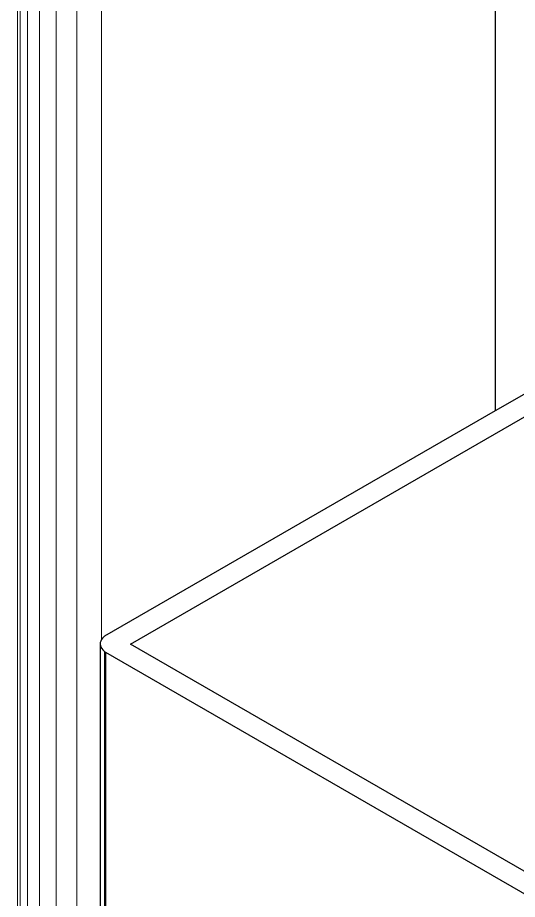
# Model space of a CAD drawing. Header units: metres. Extents: x 294 to 1101, y -498 to -355.
# Drawn here: x 923.778 to 924.248, y -401.063 to -400.232 of the extents above; entities that cross this region are included whole.
import ezdxf

# ---------------------------------------------------------------- set-up
doc = ezdxf.new("R2010")
doc.units = ezdxf.units.M
doc.layers.add('19-JARDINERIA', color=80, linetype='Continuous', lineweight=0)

msp = doc.modelspace()

# ---------------------------------------------------------------- linework, layer by layer
for p, q in [((924.22757, -395.97898), (924.22757, -400.60271)), ((923.88451, -400.82218), (925.74863, -399.74593)), ((924.84546, -400.24597), (924.22757, -400.60271)), ((924.22757, -400.60271), (923.86002, -400.81491)), ((923.85934, -400.81544), (923.8581, -400.81669)), ((923.86002, -400.81491), (923.85934, -400.81544)), ((923.85603, -400.82081), (923.85591, -400.82224)), ((923.85591, -400.82224), (923.85608, -400.82367)), ((923.85591, -400.82224), (923.85591, -401.15886)), ((923.85644, -400.81939), (923.85603, -400.82081)), ((923.85608, -400.82367), (923.85654, -400.82509)), ((923.85713, -400.81801), (923.85644, -400.81939)), ((923.85722, -400.81789), (923.85713, -400.81801)), ((923.8581, -400.81669), (923.85722, -400.81789)), ((924.26297, -401.04069), (923.88451, -400.82218)), ((923.85654, -400.82509), (923.85729, -400.82646)), ((923.85729, -400.82646), (923.85831, -400.82777)), ((923.85831, -400.82777), (923.85959, -400.829)), ((923.85959, -400.829), (923.86002, -400.82932)), ((923.86002, -400.82932), (923.86087, -400.82995)), ((923.86002, -400.82932), (923.86002, -401.15648)), ((923.86087, -400.82995), (926.76109, -402.50439)), ((923.86087, -400.82995), (923.86087, -401.15599))]:
    msp.add_line(p, q)
at = {"layer": '19-JARDINERIA', "color": 251}
for p, q in [((923.78741, -398.03356), (923.78741, -401.1984)), ((923.79875, -398.05123), (923.79875, -401.19185)), ((923.81436, -398.06778), (923.81436, -401.18285)), ((923.83396, -398.08294), (923.83396, -401.17153)), ((923.85722, -398.09644), (923.85722, -400.81789)), ((923.77822, -399.2494), (923.77822, -401.20371)), ((923.78053, -399.25073), (923.78053, -401.20238))]:
    msp.add_line(p, q, dxfattribs=at)

doc.saveas('drawing.dxf')
